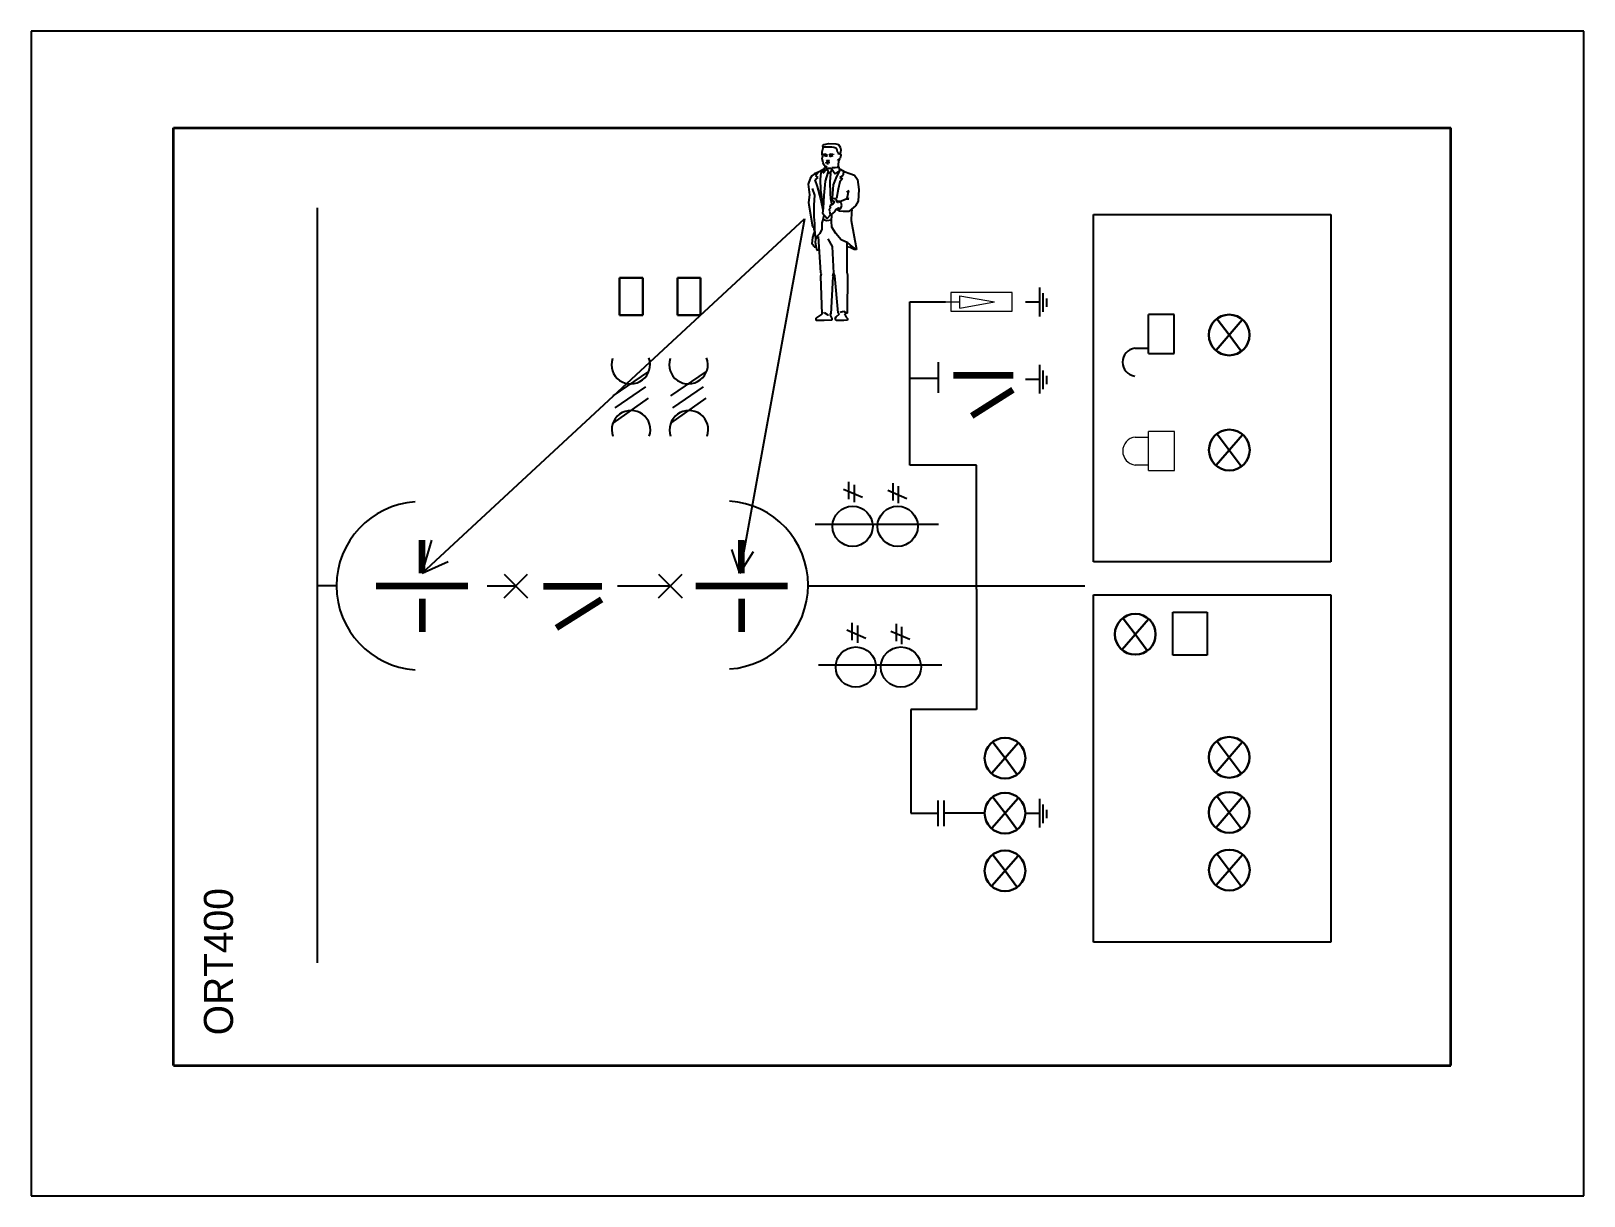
# Model space of a CAD drawing. Header units: millimetres. Extents: x 0 to 1600, y 0 to 1200.
import ezdxf

# ---------------------------------------------------------------- set-up
doc = ezdxf.new("R2010")
doc.units = ezdxf.units.MM
doc.layers.add('6-家具-143', color=143, linetype='Continuous')
doc.layers.add('TOPOVERLAY', color=2, linetype='Continuous')

msp = doc.modelspace()

# ---------------------------------------------------------------- linework, layer by layer
for p, q in [((1600, 1200), (0, 1200)), ((0, 1200), (0, 0)), ((1600, 0), (1600, 1200)), ((402.9, 641.7), (796.8, 1006.4)), ((796.8, 1006.4), (730.3, 641.6)), ((402.9, 641.7), (412.8, 675.4)), ((730.3, 641.6), (722, 665.8)), ((730.3, 641.6), (744.4, 663.9)), ((402.9, 641.7), (429.6, 653.4)), ((0, 0), (1600, 0))]:
    msp.add_line(p, q)
at = {"color": 5, "lineweight": 35}
for p, q in [((146.9, 134.2), (146.9, 1100.2)), ((146.9, 1100.2), (1462.9, 1100.2)), ((1462.9, 134.2), (1462.9, 1100.2)), ((146.9, 134.2), (1462.9, 134.2))]:
    msp.add_line(p, q, dxfattribs=at)
at = {"color": 56}
for p, q in [((295, 240.3), (295, 1017.9)), ((1039.5, 906.1), (1039.5, 935.8)), ((1042.9, 910.6), (1042.9, 929.9)), ((905.6, 752.8), (905.6, 921)), ((905.6, 921), (942.3, 921)), ((1024.6, 921.1), (1039.4, 921.1)), ((1046.6, 916), (1046.6, 924.6)), ((935, 827.3), (935, 858.8)), ((1039.4, 826.5), (1039.4, 856.1)), ((1042.7, 831), (1042.7, 850.3)), ((935, 842.1), (905.6, 842.1)), ((1024.5, 841.5), (1039.3, 841.5)), ((1046.5, 836.4), (1046.5, 844.9)), ((974, 752.8), (905.6, 752.8)), ((974, 625.1), (974, 752.8)), ((487.3, 616.3), (511.5, 640.4)), ((487.3, 640.4), (511.5, 616.3)), ((646.6, 640.5), (670.9, 616.3)), ((646.6, 616.3), (670.9, 640.5)), ((314.7, 628.4), (295, 628.4)), ((470.1, 628.4), (499.4, 628.4)), ((604.2, 628.4), (658.8, 628.4)), ((800.6, 628.4), (1085.7, 628.4)), ((974, 625.1), (974, 501.2)), ((974, 501.2), (906.5, 501.2)), ((906.5, 501.2), (906.5, 394.2)), ((934.5, 380.9), (934.5, 407.5)), ((940.8, 380.9), (940.8, 407.5)), ((1039.4, 379.4), (1039.4, 409)), ((1042.7, 383.9), (1042.7, 403.2)), ((906.5, 394.2), (934.5, 394.2)), ((982.4, 394.3), (940.8, 394.3)), ((1024.5, 394.3), (1039.3, 394.3)), ((1046.5, 389.2), (1046.5, 397.8))]:
    msp.add_line(p, q, dxfattribs=at)
at = {"color": 252}
for p, q in [((1094.6, 653.1), (1094.6, 1011.1)), ((1094.6, 1011.1), (1339.2, 1011.1)), ((1339.2, 1011.1), (1339.2, 653.1)), ((636.2, 849.3), (599.4, 824.1)), ((695.7, 849.3), (658.9, 824.1)), ((601.7, 811.7), (633.5, 833.6)), ((661.2, 811.7), (693, 833.6)), ((599.8, 796), (636.1, 821.9)), ((659.3, 796), (695.6, 821.9)), ((837, 728.1), (856.6, 719.7)), ((842.7, 717.7), (842.7, 735.5)), ((848.3, 714.8), (848.3, 732.5)), ((882.6, 726.9), (902.2, 718.4)), ((888.3, 716.4), (888.3, 734.2)), ((893.9, 713.5), (893.9, 731.3)), ((808, 692.1), (934.9, 692.1)), ((1339.2, 653.1), (1094.6, 653.1)), ((1094.6, 261.3), (1094.6, 619.2)), ((1094.6, 619.2), (1339.2, 619.2)), ((1339.2, 619.2), (1339.2, 261.3)), ((1176.4, 557.2), (1176.4, 601.3)), ((1176.4, 601.3), (1211.7, 601.3)), ((1211.7, 601.3), (1211.7, 557.2)), ((840.4, 583.1), (860, 574.7)), ((846, 572.7), (846, 590.4)), ((851.7, 569.7), (851.7, 587.5)), ((886, 581.9), (905.6, 573.4)), ((891.6, 571.4), (891.6, 589.2)), ((897.3, 568.5), (897.3, 586.3)), ((811.4, 547.1), (938.3, 547.1)), ((1211.7, 557.2), (1176.4, 557.2)), ((1339.2, 261.3), (1094.6, 261.3))]:
    msp.add_line(p, q, dxfattribs=at)
at = {"color": 250, "lineweight": 30}
for p, q in [((665.9, 907.5), (665.9, 945.8)), ((665.9, 945.8), (689.7, 945.8)), ((689.7, 945.8), (689.7, 907.5)), ((689.7, 907.5), (665.9, 907.5)), ((950.3, 845.6), (1012, 845.6)), ((1234.6, 768.4), (1222, 784.7)), ((1221.1, 752.8), (1248.1, 783.9)), ((1234.6, 768.4), (1246.8, 751.7)), ((1124.2, 563), (1151.2, 594.2)), ((1137.7, 578.6), (1125.1, 594.9)), ((1137.7, 578.6), (1149.9, 562)), ((990, 435.4), (1017, 466.6)), ((1003.5, 451), (990.9, 467.4)), ((1221, 436.2), (1248, 467.3)), ((1234.5, 451.8), (1222, 468.1)), ((1003.5, 451), (1015.6, 434.4)), ((1234.5, 451.8), (1246.7, 435.1)), ((990, 378.8), (1017, 409.9)), ((1003.5, 394.3), (990.9, 410.7)), ((1221, 379.5), (1248, 410.7)), ((1234.5, 395.1), (1222, 411.4)), ((1003.5, 394.3), (1015.6, 377.7)), ((1234.5, 395.1), (1246.7, 378.5)), ((1234.6, 335.7), (1222, 352)), ((990, 319.4), (1017, 350.5)), ((1003.5, 334.9), (991, 351.3)), ((1221.1, 320.1), (1248.1, 351.3)), ((1003.5, 334.9), (1015.7, 318.3)), ((1234.6, 335.7), (1246.8, 319.1))]:
    msp.add_line(p, q, dxfattribs=at)
at = {"color": 56, "lineweight": 20}
for p, q in [((1010.8, 930.6), (947.7, 930.6)), ((947.7, 930.6), (947.7, 911.4)), ((1010.8, 911.4), (1010.8, 930.6)), ((942.3, 921), (957.1, 921)), ((957.1, 914.6), (957.1, 927.3)), ((957.1, 927.3), (992.8, 921)), ((957.1, 914.6), (992.8, 921)), ((947.7, 911.4), (1010.8, 911.4))]:
    msp.add_line(p, q, dxfattribs=at)
at = {"color": 88}
for p, q in [((1151.2, 867.7), (1151.2, 907.9)), ((1177.9, 907.9), (1151.2, 907.9)), ((1177.9, 867.7), (1177.9, 907.9)), ((1137.4, 873.4), (1151.2, 873.4)), ((1151.2, 867.7), (1177.9, 867.7))]:
    msp.add_line(p, q, dxfattribs=at)
at = {"color": 1, "lineweight": 30}
for p, q in [((1221, 871.3), (1248, 902.5)), ((1234.5, 886.9), (1222, 903.2)), ((1234.5, 886.9), (1246.7, 870.3))]:
    msp.add_line(p, q, dxfattribs=at)
at = {"color": 250, "lineweight": 100}
for p, q in [((950.3, 845.6), (1012, 845.6)), ((369.4, 628.4), (389.6, 628.4)), ((527.9, 628.3), (588, 628.3)), ((527.9, 628.3), (588, 628.3))]:
    msp.add_line(p, q, dxfattribs=at)
at = {"color": 3, "lineweight": 30}
msp.add_line((969.3, 803.5), (1011.7, 830.5), dxfattribs=at)
at = {"color": 18, "lineweight": 0}
for p, q in [((1151.5, 747.3), (1151.5, 787.4)), ((1178.2, 787.4), (1151.5, 787.4)), ((1178.2, 747.3), (1178.2, 787.4)), ((1137.7, 781.7), (1151.5, 781.7)), ((1137.7, 753), (1151.5, 753)), ((1151.5, 747.3), (1178.2, 747.3))]:
    msp.add_line(p, q, dxfattribs=at)
at = {"color": 1, "lineweight": 100}
for p, q in [((355.7, 628.4), (450.1, 628.4)), ((684.9, 628.4), (779.3, 628.4)), ((698.6, 628.4), (779.3, 628.4))]:
    msp.add_line(p, q, dxfattribs=at)
at = {"color": 1, "lineweight": 30}
msp.add_circle((1234.5, 886.9), 21, dxfattribs=at)
at = {"color": 250, "lineweight": 30}
for centre in [(1234.6, 768.4), (1137.7, 578.6), (1003.5, 451), (1234.5, 451.8), (1234.5, 395.1), (1003.5, 394.3), (1003.5, 334.9), (1234.6, 335.7)]:
    msp.add_circle(centre, 21, dxfattribs=at)
at = {"color": 252}
for centre in [(846.5, 689.8), (892.9, 689.8), (849.8, 544.8), (896.3, 544.8)]:
    msp.add_circle(centre, 20.7, dxfattribs=at)
at = {"color": 88}
msp.add_arc((1139, 858.9), 14.5, 96.3558, 263.6442, dxfattribs=at)
at = {"color": 252}
for centre, start, end in [((617.9, 856.4), 162.0487, 20.1121), ((677.4, 856.4), 162.0487, 20.1121), ((618.2, 789.2), 340.9683, 199.0317), ((677.8, 789.2), 340.9683, 199.0317)]:
    msp.add_arc(centre, 19.9, start, end, dxfattribs=at)
at = {"color": 18, "lineweight": 0}
msp.add_arc((1139.3, 767.3), 14.5, 96.3558, 263.6442, dxfattribs=at)
at = {"color": 56}
for centre, start, end in [((401.3, 628.5), 93.7682, 266.2318), ((714, 629.3), 273.7682, 86.2318)]:
    msp.add_arc(centre, 86.6, start, end, dxfattribs=at)
at = {"layer": '6-家具-143', "color": 143}
for p, q in [((815.2, 1075.5), (816, 1079.8)), ((815.2, 1072.7), (815.2, 1075.5)), ((815.8, 1071.5), (815.2, 1072.7)), ((815.8, 1082), (817.1, 1083.3)), ((816, 1079.8), (815.8, 1082)), ((815.9, 1073), (818, 1073.5)), ((816.2, 1080.1), (816.7, 1080.8)), ((816.5, 1072.2), (818.7, 1072.3)), ((816.7, 1080.8), (820.6, 1080.9)), ((817.1, 1083.3), (822.1, 1084.1)), ((817.7, 1071.9), (818.3, 1072.1)), ((818, 1073.5), (820.2, 1072.6)), ((818.3, 1072.1), (818.9, 1071.4)), ((818.7, 1072.3), (820.2, 1071.7)), ((820.6, 1080.9), (825, 1080.9)), ((822.1, 1084.1), (829.3, 1083.8)), ((822.2, 1072.5), (823.5, 1073.5)), ((823.2, 1072.2), (822.4, 1071.7)), ((824.8, 1072.3), (823.2, 1072.2)), ((823.5, 1073.5), (826.4, 1073.2)), ((826, 1072.3), (824.8, 1072.3)), ((825, 1080.9), (827.1, 1080.5)), ((826.4, 1073.2), (826.8, 1072.4)), ((827.1, 1080.5), (829.2, 1079.6)), ((829.2, 1079.6), (830.2, 1077.6)), ((829.3, 1083.8), (832.1, 1083)), ((830.2, 1077.6), (830.6, 1075.6)), ((830.6, 1075.6), (831.6, 1074.7)), ((831.6, 1074.7), (831.6, 1073.8)), ((831.6, 1073.8), (832, 1073.7)), ((832, 1072.9), (832.4, 1073.6)), ((832.1, 1083), (833.6, 1080.4)), ((832.4, 1073.6), (833.3, 1073.8)), ((833.9, 1075.2), (833.3, 1073.9)), ((833.3, 1073.8), (833.9, 1073.2)), ((833.6, 1080.4), (834.3, 1077.6)), ((834.3, 1077.6), (833.9, 1075.2)), ((833.9, 1073.2), (834.3, 1072.3)), ((834.3, 1072.3), (834, 1070.5)), ((817, 1057.8), (811.9, 1054.9)), ((816, 1056.7), (813.8, 1054)), ((815, 1068.6), (815.8, 1071.5)), ((816.1, 1064.2), (815, 1068.6)), ((817.3, 1061.8), (816.1, 1064.2)), ((817.5, 1059.4), (816.1, 1053.6)), ((816.1, 1053.6), (819.7, 1057.4)), ((818.8, 1071.2), (817, 1071.7)), ((818.3, 1060.6), (817.3, 1061.8)), ((818.1, 1059.9), (817.5, 1059.4)), ((819, 1059.9), (818.1, 1059.9)), ((818.3, 1059.5), (818.2, 1059.3)), ((818.2, 1059.3), (820.4, 1059)), ((819.2, 1060.4), (818.3, 1060.6)), ((818.6, 1064.4), (820.2, 1064.9)), ((819.8, 1071.1), (818.8, 1071.2)), ((819.2, 1067), (819.5, 1066.6)), ((819.9, 1059.4), (819.2, 1060.4)), ((819.5, 1066.6), (821.6, 1066.6)), ((819.7, 1057.4), (821.3, 1058.9)), ((820.2, 1071.7), (819.8, 1071.1)), ((819.9, 1063.7), (821.6, 1063.7)), ((820.2, 1064.9), (821, 1064.8)), ((820.3, 1057.4), (821.7, 1054.3)), ((821, 1064.8), (823, 1064.5)), ((821.3, 1058.9), (824.5, 1058.8)), ((821.6, 1066.6), (822.6, 1067.1)), ((822.4, 1071.7), (822.9, 1071.1)), ((822.9, 1071.1), (824.1, 1071)), ((823.2, 1071.3), (823.6, 1071.8)), ((823.6, 1071.8), (824.5, 1071.5)), ((824, 1054.4), (825.1, 1057.1)), ((824.1, 1071), (826, 1071.7)), ((824.5, 1058.8), (828.4, 1052.9)), ((828.5, 1059.1), (825, 1059.1)), ((831.6, 1059.5), (828.5, 1059.1)), ((833.1, 1056.5), (829.3, 1048.5)), ((831.2, 1066.9), (831, 1067.5)), ((831.8, 1067.2), (831.2, 1066.9)), ((831.2, 1060.1), (831.6, 1059.5)), ((831.5, 1062.2), (831.3, 1060.1)), ((831.9, 1065.9), (831.5, 1062.2)), ((831.6, 1055), (833.5, 1056.2)), ((832.6, 1060.2), (831.7, 1060.1)), ((832.4, 1068), (831.8, 1067.2)), ((832.8, 1068.2), (831.9, 1065.9)), ((833.5, 1069.2), (832.4, 1068)), ((832.9, 1058), (832.6, 1060.2)), ((833.5, 1056.2), (832.9, 1058)), ((834, 1070.5), (833.5, 1069.2)), ((833.6, 1057.6), (837.7, 1055.3)), ((802.6, 1048), (800.8, 1042.4)), ((800.8, 1042.4), (801.9, 1031.4)), ((804.6, 1051), (802.6, 1048)), ((807.2, 1052.8), (804.6, 1051)), ((811.9, 1054.9), (807.2, 1052.8)), ((810.6, 1049.2), (807.4, 1046.9)), ((807.4, 1046.9), (809.9, 1039.8)), ((811, 1054.4), (808.1, 1051)), ((808.1, 1051), (810.6, 1049.2)), ((813.8, 1054), (813.1, 1047.4)), ((813.1, 1047.4), (813.5, 1036.2)), ((818.1, 1045.3), (817, 1030.5)), ((820.8, 1054.2), (818.1, 1045.3)), ((821.7, 1054.3), (822.3, 1053.7)), ((822.3, 1053.7), (824, 1054.4)), ((823.7, 1053.4), (822.9, 1044.6)), ((822.9, 1044.6), (823.5, 1032.8)), ((826.3, 1041.7), (825.6, 1032.8)), ((829.3, 1048.5), (826.3, 1041.7)), ((828.4, 1052.9), (831.6, 1055)), ((833.4, 1044.6), (831.6, 1037.3)), ((836.3, 1050.8), (833.4, 1049.2)), ((833.4, 1049.2), (836.1, 1048)), ((836.1, 1048), (833.4, 1044.6)), ((837, 1054.7), (836.3, 1050.8)), ((837.7, 1055.3), (843.6, 1053.3)), ((843.6, 1053.3), (848.4, 1051.7)), ((848.4, 1051.7), (851.4, 1047.1)), ((851.4, 1047.1), (852.8, 1036.7)), ((801.9, 1031.4), (801.2, 1023.4)), ((807.4, 1031), (805.1, 1037.8)), ((806.9, 1020.5), (807.4, 1031)), ((809.9, 1039.8), (813.3, 1027.3)), ((813.3, 1027.3), (815.4, 1017.5)), ((813.5, 1036.2), (815.8, 1020.3)), ((817, 1030.5), (816.3, 1017.5)), ((823.5, 1032.8), (823.7, 1027.6)), ((823.7, 1027.6), (824.8, 1022.2)), ((825.7, 1027.5), (825.2, 1026.6)), ((825.2, 1026.6), (825.6, 1025.6)), ((825.6, 1032.8), (825.4, 1028)), ((825.6, 1025.6), (827, 1024.9)), ((827.5, 1027.1), (825.7, 1027.5)), ((827, 1024.9), (827.9, 1023.7)), ((828.7, 1027.1), (827.5, 1027.1)), ((830, 1025.7), (828.7, 1027.1)), ((831.6, 1037.3), (830, 1027.5)), ((830.9, 1023.5), (830, 1025.7)), ((831.3, 1024.6), (835, 1025)), ((832.7, 1024.4), (831.3, 1024.6)), ((834.7, 1023.2), (832.7, 1024.4)), ((835, 1025), (839.8, 1027.3)), ((839.8, 1027.3), (842.5, 1027.3)), ((842.7, 1035.7), (840.2, 1034.2)), ((840.9, 1027.8), (842.7, 1035.7)), ((842.5, 1027.3), (840.9, 1027.8)), ((852.3, 1024.6), (849.3, 1019.8)), ((852.8, 1036.7), (852.3, 1024.6)), ((801.2, 1023.4), (801.5, 1020.9)), ((801.5, 1020.9), (805.3, 998.8)), ((806.9, 1014.3), (806.9, 1020.5)), ((806.9, 1008.6), (806.9, 1014.3)), ((807.6, 1001.8), (806.9, 1008.6)), ((816.3, 1017.5), (815.4, 1012.3)), ((815.4, 1017.5), (815.8, 1015.2)), ((815.4, 1012.3), (820.4, 1007)), ((817, 1010.5), (815.8, 1005.7)), ((820.4, 1007), (824, 1010.9)), ((824.2, 1018.4), (822.2, 1016.5)), ((822.2, 1016.5), (822.3, 1015.7)), ((822.3, 1015.7), (823, 1015.2)), ((823, 1015.2), (822.3, 1014.1)), ((822.3, 1014.1), (823.1, 1013.4)), ((823.1, 1020.1), (822.9, 1018.7)), ((822.9, 1018.7), (824.2, 1018.4)), ((823.1, 1013.4), (822.9, 1011.9)), ((822.9, 1011.9), (823.5, 1011)), ((826.4, 1022.1), (823.1, 1020.1)), ((823.5, 1011), (825.2, 1011.5)), ((824.7, 1004.1), (825.2, 1010.7)), ((825.2, 1011.5), (828, 1013.9)), ((827.9, 1023.7), (826.4, 1022.1)), ((828, 1013.9), (829.7, 1016.5)), ((829.7, 1016.5), (831.8, 1017.9)), ((833.1, 1014.3), (830.6, 1015.7)), ((831.8, 1023.3), (830.9, 1023.5)), ((831.8, 1017.9), (833.9, 1017.4)), ((832.5, 1015.9), (834.5, 1017.1)), ((836.6, 1014.1), (833.1, 1014.3)), ((834.5, 1017.1), (835.4, 1020.3)), ((835.4, 1020.3), (834.7, 1023.2)), ((842.5, 1014.1), (836.6, 1014.1)), ((845.5, 1016.4), (842.5, 1014.1)), ((845.5, 1013), (845, 1005)), ((849.3, 1019.8), (845.5, 1016.4)), ((845.7, 1015.9), (845.5, 1013)), ((805.3, 998.8), (806.2, 998.4)), ((807.5, 994.2), (806.1, 990.9)), ((806.2, 998.4), (806.7, 994.5)), ((806.7, 994.5), (807.4, 994.5)), ((807.4, 994.5), (808.1, 994.5)), ((807.6, 994.7), (807.6, 1001.8)), ((808.5, 985.9), (807.6, 994.7)), ((814.9, 995.9), (812.6, 991.5)), ((815.8, 1005.7), (814.9, 1002.3)), ((814.9, 1002.3), (814.9, 995.9)), ((816.3, 1005.9), (819.9, 1005)), ((819.9, 1005), (824.5, 1005.7)), ((824.9, 997.9), (824.7, 1004.1)), ((829.3, 991.3), (824.9, 997.9)), ((845, 1005), (850.5, 975.1)), ((805.3, 987.4), (804.4, 980.7)), ((804.4, 980.7), (805.2, 980.4)), ((805.2, 980.4), (805.7, 979)), ((806.1, 990.9), (805.3, 987.4)), ((805.7, 979), (806.6, 978.9)), ((806.6, 978.9), (806.9, 977.8)), ((806.9, 977.8), (808.6, 977.3)), ((808.3, 985.4), (807.8, 982.4)), ((807.8, 982.4), (809, 977.2)), ((810.1, 988.8), (808.3, 985.4)), ((809, 977.2), (809.7, 974.2)), ((812.6, 991.5), (810.1, 988.8)), ((813.8, 951.2), (811.4, 988.5)), ((825.6, 977.9), (821.3, 985.8)), ((827.2, 950.7), (825.6, 977.9)), ((834.7, 984.9), (829.3, 991.3)), ((841.6, 982), (834.7, 984.9)), ((840.5, 982.6), (840.5, 951.7)), ((843.9, 977), (840.7, 977.6)), ((846.1, 978.1), (841.6, 982)), ((848, 974.9), (843.9, 977)), ((849.6, 975.8), (846.1, 978.1)), ((809.7, 974.2), (812.2, 975.1)), ((850.5, 975.1), (848, 974.9)), ((814.4, 949.9), (813.8, 951.2)), ((813.8, 947.5), (814.4, 949.9)), ((815.2, 908.3), (813.8, 947.5)), ((826.1, 947.2), (824, 908.3)), ((826.6, 950.2), (825.6, 947.5)), ((825.6, 947.5), (826.1, 947.2)), ((828, 948), (827.2, 950.7)), ((831.7, 909.9), (828, 948)), ((840.5, 951.7), (841.3, 948.8)), ((841.3, 948.8), (840.8, 909.4)), ((809, 904.3), (815.2, 908.3)), ((809, 901.9), (809, 904.3)), ((812.2, 901.9), (809, 901.9)), ((817.3, 901.7), (812.2, 901.9)), ((816.8, 908.9), (817.3, 910.2)), ((817.3, 910.2), (821, 907.8)), ((825, 902.2), (817.3, 901.7)), ((821, 907.8), (821.6, 907.8)), ((824, 908.3), (822.9, 908.1)), ((822.9, 908.1), (825, 903.8)), ((825, 903.8), (825, 902.2)), ((828.5, 903.8), (829.6, 905.7)), ((829.6, 901.7), (828.5, 903.8)), ((829.6, 905.7), (832.8, 908.6)), ((837.3, 901.9), (829.6, 901.7)), ((832.8, 908.6), (831.7, 909.9)), ((833.8, 910.5), (837, 911.5)), ((837, 911.5), (839.7, 909.9)), ((841.3, 902.2), (837.3, 901.9)), ((840.8, 909.4), (838.1, 908.6)), ((838.1, 908.6), (839.7, 905.4)), ((839.7, 905.4), (841.3, 903.8)), ((841.3, 903.8), (841.3, 902.2))]:
    msp.add_line(p, q, dxfattribs=at)
at = {"layer": 'TOPOVERLAY', "color": 3, "linetype": 'Continuous', "lineweight": 30}
for p, q in [((606.3, 907.5), (606.3, 945.8)), ((606.3, 945.8), (630.2, 945.8)), ((630.2, 945.8), (630.2, 907.5)), ((630.2, 907.5), (606.3, 907.5))]:
    msp.add_line(p, q, dxfattribs=at)
at = {"layer": 'TOPOVERLAY', "color": 3, "linetype": 'Continuous', "lineweight": 100}
msp.add_line((969.3, 803.5), (1011.7, 830.5), dxfattribs=at)
at = {"layer": 'TOPOVERLAY', "color": 250, "linetype": 'Continuous', "lineweight": 100}
for p, q in [((402.9, 641.7), (402.9, 675.6)), ((732.1, 641.7), (732.1, 675.6)), ((402.9, 615.1), (402.9, 581.2)), ((541.4, 585.1), (587.6, 614.5)), ((541.4, 585.1), (587.6, 614.5)), ((732.1, 615.1), (732.1, 581.2))]:
    msp.add_line(p, q, dxfattribs=at)

# ---------------------------------------------------------------- texts
at = {"insert": (178.1, 165.5), "char_height": 30, "width": 3011.936, "attachment_point": 1, "rotation": 90}
msp.add_mtext('ORT400', dxfattribs=at)

doc.saveas('drawing.dxf')
